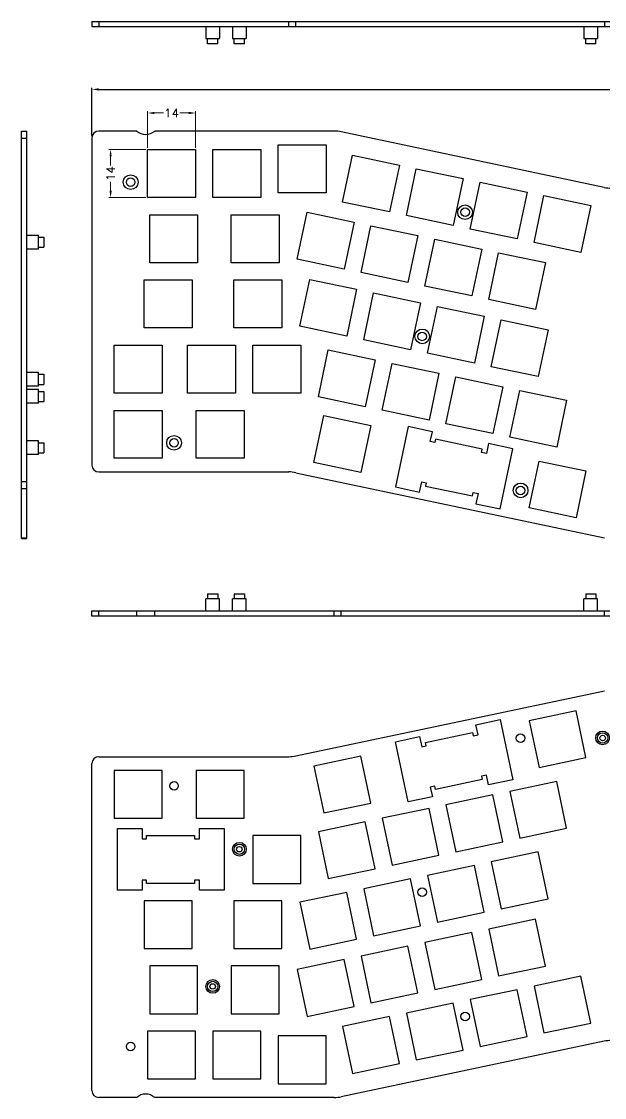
# Model space of a CAD drawing. Header units: millimetres. Extents: x 1368 to 3968, y 1434 to 1891.
# Drawn here: x 2317.4 to 2487.7, y 1559 to 1873.5 of the extents above; entities that cross this region are included whole.
import ezdxf

# ---------------------------------------------------------------- set-up
doc = ezdxf.new("R2010")
doc.units = ezdxf.units.MM
doc.header["$LTSCALE"] = 30.734
doc.header["$PDMODE"] = 3
doc.header["$PDSIZE"] = 8
doc.layers.get('0').update_dxf_attribs({"linetype": 'CONTINUOUS'})
doc.layers.get('Defpoints').update_dxf_attribs({"linetype": 'CONTINUOUS'})
doc.layers.add('dim', color=82, linetype='CONTINUOUS', lineweight=9)
doc.styles.add('ROMANC', font='romanc.shx', dxfattribs={"bigfont": 'gbcbig.shx'})
doc.styles.get("Standard").update_dxf_attribs({"font": 'txt', "width": 0.85})
doc.dimstyles.get("Standard").update_dxf_attribs({"dimtxt": 3.5, "dimasz": 3.5, "dimexe": 1.5, "dimexo": 1, "dimtad": 1, "dimtxsty": 'Standard', "dimcen": 0.09, "dimadec": 0, "dimazin": 0, "dimtol": 1, "dimtp": 0.01, "dimtm": 0.01, "dimtfac": 1, "dimtofl": 0, "dimtmove": 0, "dimatfit": 3, "dimfxl": 1, "dimtolj": 1, "dimarcsym": 0})
doc.dimstyles.new('YanXiu', dxfattribs={"dimtxt": 2.5, "dimasz": 2.2, "dimexe": 0.66, "dimexo": 0.66, "dimgap": 0.66, "dimtad": 0, "dimdsep": 46, "dimtxsty": 'ROMANC', "dimcen": 0, "dimclrd": 256, "dimclre": 131, "dimclrt": 42, "dimazin": 2, "dimtfac": 1, "dimtofl": 0, "dimtmove": 0, "dimatfit": 3, "dimfxl": 1, "dimlwd": 5, "dimlwe": 5, "dimarcsym": 0})

# ---------------------------------------------------------------- blocks, each defined once
blk = doc.blocks.new('*D2')
at = {"layer": 'Defpoints', "color": 0}
for p in [(2338.01, 1853.66), (2338.01, 1839.46), (2683.45, 1839.45)]:
    blk.add_point(p, dxfattribs=at)
at = {"layer": 'dim', "color": 0, "lineweight": -2}
for p, q in [((2338.01, 1839.96), (2338.01, 1854.16)), ((2340.01, 1853.66), (2496.77, 1853.66)), ((2681.45, 1853.66), (2524.69, 1853.66)), ((2683.45, 1839.95), (2683.45, 1854.16))]:
    blk.add_line(p, q, dxfattribs=at)
at = {"layer": 'dim', "color": 0}
for points in [[(2340.01, 1853.99), (2340.01, 1853.32), (2338.01, 1853.66)], [(2681.45, 1853.99), (2681.45, 1853.32), (2683.45, 1853.66)]]:
    blk.add_solid(points, dxfattribs=at)
at = {"layer": 'dim', "color": 0, "insert": (2510.73, 1853.66), "char_height": 2.5, "attachment_point": 5}
blk.add_mtext('\\A1;345,4398±0,0100', dxfattribs=at)
blk = doc.blocks.new('*D24')
at = {"layer": 'Defpoints', "color": 0}
for p in [(2368.27, 1846.76), (2354.27, 1836.05), (2368.27, 1836.05)]:
    blk.add_point(p, dxfattribs=at)
at = {"layer": 'dim', "color": 131, "lineweight": 5}
for p, q in [((2354.27, 1836.55), (2354.27, 1847.26)), ((2368.27, 1836.55), (2368.27, 1847.26))]:
    blk.add_line(p, q, dxfattribs=at)
at = {"layer": 'dim', "lineweight": 5}
for p, q in [((2356.27, 1846.76), (2358.86, 1846.76)), ((2366.27, 1846.76), (2363.67, 1846.76))]:
    blk.add_line(p, q, dxfattribs=at)
at = {"layer": 'dim'}
for points in [[(2356.27, 1847.09), (2356.27, 1846.43), (2354.27, 1846.76)], [(2366.27, 1847.09), (2366.27, 1846.43), (2368.27, 1846.76)]]:
    blk.add_solid(points, dxfattribs=at)
at = {"layer": 'dim', "color": 42, "insert": (2361.27, 1846.76), "char_height": 2.5, "attachment_point": 5, "style": 'ROMANC'}
blk.add_mtext('14', dxfattribs=at)
blk = doc.blocks.new('*D25')
at = {"layer": 'Defpoints', "color": 0}
for p in [(2354.27, 1836.05), (2343.47, 1822.05), (2354.27, 1822.05)]:
    blk.add_point(p, dxfattribs=at)
at = {"layer": 'dim', "color": 131, "lineweight": 5}
for p, q in [((2353.77, 1836.05), (2342.97, 1836.05)), ((2353.77, 1822.05), (2342.97, 1822.05))]:
    blk.add_line(p, q, dxfattribs=at)
at = {"layer": 'dim', "lineweight": 5}
for p, q in [((2343.47, 1834.05), (2343.47, 1831.46)), ((2343.47, 1824.05), (2343.47, 1826.65))]:
    blk.add_line(p, q, dxfattribs=at)
at = {"layer": 'dim'}
for points in [[(2343.13, 1834.05), (2343.8, 1834.05), (2343.47, 1836.05)], [(2343.13, 1824.05), (2343.8, 1824.05), (2343.47, 1822.05)]]:
    blk.add_solid(points, dxfattribs=at)
at = {"layer": 'dim', "color": 42, "insert": (2343.47, 1829.05), "char_height": 2.5, "attachment_point": 5, "rotation": 90, "style": 'ROMANC'}
blk.add_mtext('14', dxfattribs=at)

msp = doc.modelspace()

# ---------------------------------------------------------------- linework, layer by layer
at = {"color": 7, "linetype": 'Continuous'}
for p, q in [((2338.01274, 1873.49779), (2338.01274, 1871.99779)), ((2338.01274, 1873.49779), (2683.4525, 1873.49779)), ((2338.01274, 1871.99779), (2683.4525, 1871.99779)), ((2340.01274, 1873.49779), (2340.01274, 1871.99779)), ((2371.26774, 1871.99779), (2371.26774, 1868.49779)), ((2375.26774, 1871.99779), (2375.26774, 1868.49779)), ((2379.07049, 1871.99779), (2379.07049, 1868.49779)), ((2383.07049, 1871.99779), (2383.07049, 1868.49779)), ((2395.49439, 1871.99779), (2395.49439, 1873.49779)), ((2397.56156, 1871.99779), (2397.56156, 1873.49779)), ((2481.70762, 1871.99779), (2481.70762, 1868.49779)), ((2485.70762, 1871.99779), (2485.70762, 1868.49779)), ((2487.6934, 1873.49779), (2487.6934, 1871.99779)), ((2371.26774, 1868.49779), (2375.26774, 1868.49779)), ((2371.76774, 1866.99779), (2371.76774, 1868.49779)), ((2374.76774, 1866.99779), (2374.76774, 1868.49779)), ((2379.07049, 1868.49779), (2383.07049, 1868.49779)), ((2379.57049, 1866.99779), (2379.57049, 1868.49779)), ((2382.57049, 1866.99779), (2382.57049, 1868.49779)), ((2481.70762, 1868.49779), (2485.70762, 1868.49779)), ((2482.20762, 1866.99779), (2482.20762, 1868.49779)), ((2485.20762, 1866.99779), (2485.20762, 1868.49779)), ((2374.76774, 1866.99779), (2371.76774, 1866.99779)), ((2382.57049, 1866.99779), (2379.57049, 1866.99779)), ((2485.20762, 1866.99779), (2482.20762, 1866.99779)), ((2317.44602, 1722.37717), (2317.44602, 1841.45212)), ((2317.44602, 1841.45212), (2318.94602, 1841.45212)), ((2318.94602, 1722.37717), (2318.94602, 1841.45212)), ((2351.07659, 1841.46212), (2340.01274, 1841.46212)), ((2408.75647, 1841.46212), (2356.33865, 1841.46212)), ((2487.62136, 1825.0203), (2410.82363, 1841.24613)), ((2317.44602, 1839.45212), (2318.94602, 1839.45212)), ((2338.01274, 1839.46212), (2338.01274, 1743.85212)), ((2392.36774, 1823.46212), (2392.36774, 1837.46212)), ((2392.36774, 1837.46212), (2406.36774, 1837.46212)), ((2406.36774, 1837.46212), (2406.36774, 1823.46212)), ((2354.26774, 1822.05212), (2354.26774, 1836.05212)), ((2354.26774, 1836.05212), (2368.26774, 1836.05212)), ((2368.26774, 1836.05212), (2368.26774, 1822.05212)), ((2373.31774, 1822.05212), (2373.31774, 1836.05212)), ((2373.31774, 1836.05212), (2387.31774, 1836.05212)), ((2387.31774, 1836.05212), (2387.31774, 1822.05212)), ((2411.20424, 1820.72419), (2414.09827, 1834.42181)), ((2414.09827, 1834.42181), (2427.79588, 1831.52777)), ((2427.79588, 1831.52777), (2424.90185, 1817.83016)), ((2429.84278, 1816.78624), (2432.73681, 1830.48386)), ((2432.73681, 1830.48386), (2446.43442, 1827.58982)), ((2446.43442, 1827.58982), (2443.54039, 1813.89221)), ((2448.48131, 1812.84829), (2451.37535, 1826.54591)), ((2451.37535, 1826.54591), (2465.07296, 1823.65188)), ((2368.26774, 1822.05212), (2354.26774, 1822.05212)), ((2387.31774, 1822.05212), (2373.31774, 1822.05212)), ((2406.36774, 1823.46212), (2392.36774, 1823.46212)), ((2465.07296, 1823.65188), (2462.17893, 1809.95426)), ((2467.11985, 1808.91034), (2470.01388, 1822.60796)), ((2470.01388, 1822.60796), (2483.71149, 1819.71393)), ((2397.97148, 1804.04945), (2400.86551, 1817.74706)), ((2400.86551, 1817.74706), (2414.56313, 1814.85303)), ((2424.90185, 1817.83016), (2411.20424, 1820.72419)), ((2483.71149, 1819.71393), (2480.81746, 1806.01631)), ((2354.86774, 1803.00212), (2354.86774, 1817.00212)), ((2354.86774, 1817.00212), (2368.86774, 1817.00212)), ((2368.86774, 1817.00212), (2368.86774, 1803.00212)), ((2378.66774, 1803.00212), (2378.66774, 1817.00212)), ((2378.66774, 1817.00212), (2392.66774, 1817.00212)), ((2392.66774, 1817.00212), (2392.66774, 1803.00212)), ((2414.56313, 1814.85303), (2411.6691, 1801.15542)), ((2443.54039, 1813.89221), (2429.84278, 1816.78624)), ((2416.61002, 1800.11151), (2419.50405, 1813.80913)), ((2419.50405, 1813.80913), (2433.20167, 1810.91509)), ((2462.17893, 1809.95426), (2448.48131, 1812.84829)), ((2322.44602, 1811.00212), (2318.94602, 1811.00212)), ((2322.44602, 1807.00281), (2322.44602, 1811.00143)), ((2322.44602, 1810.50212), (2323.94602, 1810.50212)), ((2323.94602, 1810.50212), (2323.94602, 1807.50212)), ((2433.20167, 1810.91509), (2430.30764, 1797.21748)), ((2435.24856, 1796.17356), (2438.14259, 1809.87118)), ((2438.14259, 1809.87118), (2451.8402, 1806.97714)), ((2480.81746, 1806.01631), (2467.11985, 1808.91034)), ((2322.44602, 1807.00212), (2318.94602, 1807.00212)), ((2322.44602, 1807.50212), (2323.94602, 1807.50212)), ((2451.8402, 1806.97714), (2448.94617, 1793.27953)), ((2453.8871, 1792.23561), (2456.78113, 1805.93323)), ((2456.78113, 1805.93323), (2470.47874, 1803.0392)), ((2368.86774, 1803.00212), (2354.86774, 1803.00212)), ((2392.66774, 1803.00212), (2378.66774, 1803.00212)), ((2411.6691, 1801.15542), (2397.97148, 1804.04945)), ((2470.47874, 1803.0392), (2467.58471, 1789.34158)), ((2430.30764, 1797.21748), (2416.61002, 1800.11151)), ((2353.26774, 1783.95212), (2353.26774, 1797.95212)), ((2353.26774, 1797.95212), (2367.26774, 1797.95212)), ((2367.26774, 1797.95212), (2367.26774, 1783.95212)), ((2379.43774, 1783.95212), (2379.43774, 1797.95212)), ((2379.43774, 1797.95212), (2393.43774, 1797.95212)), ((2393.43774, 1797.95212), (2393.43774, 1783.95212)), ((2398.72986, 1784.41869), (2401.62389, 1798.1163)), ((2401.62389, 1798.1163), (2415.3215, 1795.22227)), ((2448.94617, 1793.27953), (2435.24856, 1796.17356)), ((2415.3215, 1795.22227), (2412.42747, 1781.52466)), ((2417.3684, 1780.48074), (2420.26243, 1794.17835)), ((2420.26243, 1794.17835), (2433.96004, 1791.28432)), ((2433.96004, 1791.28432), (2431.06601, 1777.58671)), ((2436.00694, 1776.54279), (2438.90097, 1790.2404)), ((2438.90097, 1790.2404), (2452.59858, 1787.34637)), ((2467.58471, 1789.34158), (2453.8871, 1792.23561)), ((2452.59858, 1787.34637), (2449.70455, 1773.64876)), ((2454.64547, 1772.60484), (2457.53951, 1786.30245)), ((2457.53951, 1786.30245), (2471.23712, 1783.40842)), ((2367.26774, 1783.95212), (2353.26774, 1783.95212)), ((2393.43774, 1783.95212), (2379.43774, 1783.95212)), ((2412.42747, 1781.52466), (2398.72986, 1784.41869)), ((2471.23712, 1783.40842), (2468.34309, 1769.71081)), ((2431.06601, 1777.58671), (2417.3684, 1780.48074)), ((2384.96773, 1764.90212), (2384.96773, 1778.90212)), ((2384.96773, 1778.90212), (2398.96773, 1778.90212)), ((2398.96773, 1778.90212), (2398.96773, 1764.90212)), ((2404.13562, 1763.80601), (2407.02965, 1777.50362)), ((2407.02965, 1777.50362), (2420.72726, 1774.60959)), ((2420.72726, 1774.60959), (2417.83323, 1760.91198)), ((2449.70455, 1773.64876), (2436.00694, 1776.54279)), ((2322.44602, 1770.90212), (2318.94602, 1770.90212)), ((2322.44602, 1766.90281), (2322.44602, 1770.90143)), ((2422.77416, 1759.86806), (2425.66819, 1773.56567)), ((2425.66819, 1773.56567), (2439.3658, 1770.67164)), ((2439.3658, 1770.67164), (2436.47177, 1756.97403)), ((2468.34309, 1769.71081), (2454.64547, 1772.60484)), ((2322.44602, 1770.40212), (2323.94602, 1770.40212)), ((2322.44602, 1767.40212), (2323.94602, 1767.40212)), ((2323.94602, 1770.40212), (2323.94602, 1767.40212)), ((2441.41269, 1755.93011), (2444.30672, 1769.62772)), ((2444.30672, 1769.62772), (2458.00434, 1766.73369)), ((2322.44602, 1766.90212), (2318.94602, 1766.90212)), ((2322.44602, 1765.90212), (2318.94602, 1765.90212)), ((2322.44602, 1761.90281), (2322.44602, 1765.90143)), ((2322.44602, 1765.40212), (2323.94602, 1765.40212)), ((2323.94602, 1765.40212), (2323.94602, 1762.40212)), ((2398.96773, 1764.90212), (2384.96773, 1764.90212)), ((2458.00434, 1766.73369), (2455.11031, 1753.03608)), ((2460.05123, 1751.99216), (2462.94526, 1765.68978)), ((2462.94526, 1765.68978), (2476.64287, 1762.79574)), ((2322.44602, 1761.90212), (2318.94602, 1761.90212)), ((2322.44602, 1762.40212), (2323.94602, 1762.40212)), ((2417.83323, 1760.91198), (2404.13562, 1763.80601)), ((2476.64287, 1762.79574), (2473.74884, 1749.09813)), ((2344.48774, 1745.85212), (2344.48774, 1759.85212)), ((2344.48774, 1759.85212), (2358.48774, 1759.85212)), ((2358.48774, 1759.85212), (2358.48774, 1745.85212)), ((2368.43774, 1745.85212), (2368.43774, 1759.85212)), ((2368.43774, 1759.85212), (2382.43774, 1759.85212)), ((2382.43774, 1759.85212), (2382.43774, 1745.85212)), ((2402.83751, 1744.60981), (2405.73154, 1758.30742)), ((2405.73154, 1758.30742), (2419.42915, 1755.41339)), ((2436.47177, 1756.97403), (2422.77416, 1759.86806)), ((2419.42915, 1755.41339), (2416.53512, 1741.71577)), ((2430.38358, 1755.08313), (2426.66268, 1737.47191)), ((2437.42807, 1753.59477), (2430.38358, 1755.08313)), ((2455.11031, 1753.03608), (2441.41269, 1755.93011)), ((2436.82003, 1750.71689), (2437.42807, 1753.59477)), ((2473.74884, 1749.09813), (2460.05123, 1751.99216)), ((2322.44602, 1750.90212), (2318.94602, 1750.90212)), ((2322.44602, 1746.90281), (2322.44602, 1750.90143)), ((2322.44602, 1750.40212), (2323.94602, 1750.40212)), ((2323.94602, 1750.40212), (2323.94602, 1747.40212)), ((2438.11362, 1750.44358), (2436.82003, 1750.71689)), ((2438.32033, 1751.42198), (2438.11362, 1750.44358)), ((2452.01795, 1748.52795), (2438.32033, 1751.42198)), ((2451.81123, 1747.54955), (2452.01795, 1748.52795)), ((2453.8652, 1750.12193), (2453.25716, 1747.24405)), ((2460.90969, 1748.63357), (2453.8652, 1750.12193)), ((2457.18879, 1731.02236), (2460.90969, 1748.63357)), ((2322.44602, 1746.90212), (2318.94602, 1746.90212)), ((2322.44602, 1747.40212), (2323.94602, 1747.40212)), ((2358.48774, 1745.85212), (2344.48774, 1745.85212)), ((2382.43774, 1745.85212), (2368.43774, 1745.85212)), ((2453.25716, 1747.24405), (2451.81123, 1747.54955)), ((2416.53512, 1741.71577), (2402.83751, 1744.60981)), ((2465.69324, 1731.32957), (2468.58727, 1745.02718)), ((2468.58727, 1745.02718), (2482.28489, 1742.13315)), ((2340.01274, 1741.85212), (2395.49439, 1741.85212)), ((2397.56156, 1741.63613), (2487.6934, 1722.59308)), ((2482.28489, 1742.13315), (2479.39086, 1728.43554)), ((2317.44602, 1739.03212), (2318.94602, 1739.03212)), ((2317.44602, 1737.03212), (2318.94602, 1737.03212)), ((2426.66268, 1737.47191), (2433.70717, 1735.98355)), ((2433.70717, 1735.98355), (2434.33943, 1738.97608)), ((2434.33943, 1738.97608), (2435.63302, 1738.70277)), ((2435.63302, 1738.70277), (2435.4263, 1737.72437)), ((2435.4263, 1737.72437), (2449.12392, 1734.83034)), ((2449.12392, 1734.83034), (2449.33063, 1735.80874)), ((2449.33063, 1735.80874), (2450.77656, 1735.50324)), ((2450.77656, 1735.50324), (2450.1443, 1732.51072)), ((2450.1443, 1732.51072), (2457.18879, 1731.02236)), ((2479.39086, 1728.43554), (2465.69324, 1731.32957)), ((2317.44602, 1722.59599), (2318.94602, 1722.59599)), ((2317.44602, 1722.37708), (2318.94602, 1722.37708)), ((2371.26774, 1701.21871), (2371.26774, 1704.71871)), ((2375.26774, 1704.71871), (2371.26774, 1704.71871)), ((2371.76774, 1706.21871), (2371.76774, 1704.71871)), ((2371.76774, 1706.21871), (2374.76774, 1706.21871)), ((2374.76774, 1706.21871), (2374.76774, 1704.71871)), ((2375.26774, 1701.21871), (2375.26774, 1704.71871)), ((2379.07049, 1701.21871), (2379.07049, 1704.71871)), ((2383.07049, 1704.71871), (2379.07049, 1704.71871)), ((2379.57049, 1706.21871), (2379.57049, 1704.71871)), ((2379.57049, 1706.21871), (2382.57049, 1706.21871)), ((2382.57049, 1706.21871), (2382.57049, 1704.71871)), ((2383.07049, 1701.21871), (2383.07049, 1704.71871)), ((2481.70762, 1701.21871), (2481.70762, 1704.71871)), ((2485.70762, 1704.71871), (2481.70762, 1704.71871)), ((2482.20762, 1706.21871), (2482.20762, 1704.71871)), ((2482.20762, 1706.21871), (2485.20762, 1706.21871)), ((2485.20762, 1706.21871), (2485.20762, 1704.71871)), ((2485.70762, 1701.21871), (2485.70762, 1704.71871)), ((2338.01274, 1699.71871), (2338.01274, 1701.21871)), ((2338.01274, 1701.21871), (2683.4525, 1701.21871)), ((2683.4525, 1699.71871), (2338.01274, 1699.71871)), ((2340.01274, 1699.71871), (2340.01274, 1701.21871)), ((2351.07659, 1699.71871), (2351.07659, 1701.21871)), ((2356.33865, 1699.71871), (2356.33865, 1701.21871)), ((2408.75647, 1699.71871), (2408.75647, 1701.21871)), ((2410.82363, 1699.71871), (2410.82363, 1701.21871)), ((2487.62136, 1701.21871), (2487.62136, 1699.71871)), ((2397.56156, 1658.84277), (2487.6934, 1677.88583)), ((2479.39086, 1672.04336), (2465.69324, 1669.14933)), ((2482.28489, 1658.34575), (2479.39086, 1672.04336)), ((2450.1443, 1667.96819), (2457.18879, 1669.45655)), ((2450.77656, 1664.97566), (2450.1443, 1667.96819)), ((2457.18879, 1669.45655), (2460.90969, 1651.84533)), ((2465.69324, 1669.14933), (2468.58727, 1655.45172)), ((2426.66268, 1663.00699), (2433.70717, 1664.49535)), ((2433.70717, 1664.49535), (2434.33943, 1661.50282)), ((2435.4263, 1662.75453), (2449.12392, 1665.64856)), ((2449.12392, 1665.64856), (2449.33063, 1664.67016)), ((2449.33063, 1664.67016), (2450.77656, 1664.97566)), ((2430.38358, 1645.39578), (2426.66268, 1663.00699)), ((2434.33943, 1661.50282), (2435.63302, 1661.77613)), ((2435.63302, 1661.77613), (2435.4263, 1662.75453)), ((2340.01274, 1658.62678), (2395.49439, 1658.62678)), ((2416.53512, 1658.76313), (2402.83751, 1655.8691)), ((2419.42915, 1645.06552), (2416.53512, 1658.76313)), ((2468.58727, 1655.45172), (2482.28489, 1658.34575)), ((2338.01274, 1561.01678), (2338.01274, 1656.62678)), ((2344.48774, 1654.62678), (2344.48774, 1640.62678)), ((2358.48774, 1654.62678), (2344.48774, 1654.62678)), ((2358.48774, 1640.62678), (2358.48774, 1654.62678)), ((2368.43774, 1654.62678), (2368.43774, 1640.62678)), ((2382.43774, 1654.62678), (2368.43774, 1654.62678)), ((2382.43774, 1640.62678), (2382.43774, 1654.62678)), ((2402.83751, 1655.8691), (2405.73154, 1642.17148)), ((2452.01795, 1651.95095), (2438.32033, 1649.05692)), ((2453.25716, 1653.23485), (2451.81123, 1652.92935)), ((2451.81123, 1652.92935), (2452.01795, 1651.95095)), ((2453.8652, 1650.35697), (2453.25716, 1653.23485)), ((2460.90969, 1651.84533), (2453.8652, 1650.35697)), ((2473.74884, 1651.38077), (2460.05123, 1648.48674)), ((2476.64287, 1637.68316), (2473.74884, 1651.38077)), ((2438.11362, 1650.03532), (2436.82003, 1649.76201)), ((2436.82003, 1649.76201), (2437.42807, 1646.88413)), ((2438.32033, 1649.05692), (2438.11362, 1650.03532)), ((2460.05123, 1648.48674), (2462.94526, 1634.78913)), ((2405.73154, 1642.17148), (2419.42915, 1645.06552)), ((2437.42807, 1646.88413), (2430.38358, 1645.39578)), ((2455.11031, 1647.44282), (2441.41269, 1644.54879)), ((2458.00434, 1633.74521), (2455.11031, 1647.44282)), ((2436.47177, 1643.50487), (2422.77416, 1640.61084)), ((2439.3658, 1629.80726), (2436.47177, 1643.50487)), ((2441.41269, 1644.54879), (2444.30672, 1630.85118)), ((2344.48774, 1640.62678), (2358.48774, 1640.62678)), ((2368.43774, 1640.62678), (2382.43774, 1640.62678)), ((2417.83323, 1639.56692), (2404.13562, 1636.67289)), ((2420.72726, 1625.86931), (2417.83323, 1639.56692)), ((2422.77416, 1640.61084), (2425.66819, 1626.91323)), ((2345.4656, 1619.63538), (2345.4656, 1637.63538)), ((2345.4656, 1637.63538), (2352.6656, 1637.63538)), ((2352.6656, 1637.63538), (2352.6656, 1634.57678)), ((2353.98774, 1634.57678), (2353.98774, 1635.57678)), ((2353.98774, 1635.57678), (2367.98774, 1635.57678)), ((2367.98774, 1635.57678), (2367.98774, 1634.57678)), ((2369.4656, 1634.57678), (2369.4656, 1637.63538)), ((2369.4656, 1637.63538), (2376.6656, 1637.63538)), ((2376.6656, 1637.63538), (2376.6656, 1619.63538)), ((2384.96773, 1635.57679), (2384.96773, 1621.57679)), ((2398.96773, 1635.57679), (2384.96773, 1635.57679)), ((2398.96773, 1621.57679), (2398.96773, 1635.57679)), ((2404.13562, 1636.67289), (2407.02965, 1622.97528)), ((2462.94526, 1634.78913), (2476.64287, 1637.68316)), ((2352.6656, 1634.57678), (2353.98774, 1634.57678)), ((2367.98774, 1634.57678), (2369.4656, 1634.57678)), ((2444.30672, 1630.85118), (2458.00434, 1633.74521)), ((2425.66819, 1626.91323), (2439.3658, 1629.80726)), ((2468.34309, 1630.7681), (2454.64547, 1627.87407)), ((2471.23712, 1617.07048), (2468.34309, 1630.7681)), ((2407.02965, 1622.97528), (2420.72726, 1625.86931)), ((2449.70455, 1626.83015), (2436.00694, 1623.93612)), ((2452.59858, 1613.13253), (2449.70455, 1626.83015)), ((2454.64547, 1627.87407), (2457.53951, 1614.17645)), ((2431.06601, 1622.8922), (2417.3684, 1619.99817)), ((2433.96004, 1609.19459), (2431.06601, 1622.8922)), ((2436.00694, 1623.93612), (2438.90097, 1610.2385)), ((2352.6656, 1619.63538), (2345.4656, 1619.63538)), ((2352.6656, 1622.57678), (2352.6656, 1619.63538)), ((2353.98774, 1622.57678), (2352.6656, 1622.57678)), ((2353.98774, 1621.57678), (2353.98774, 1622.57678)), ((2367.98774, 1621.57678), (2353.98774, 1621.57678)), ((2367.98774, 1622.57678), (2367.98774, 1621.57678)), ((2369.4656, 1622.57678), (2367.98774, 1622.57678)), ((2369.4656, 1619.63538), (2369.4656, 1622.57678)), ((2376.6656, 1619.63538), (2369.4656, 1619.63538)), ((2384.96773, 1621.57679), (2398.96773, 1621.57679)), ((2417.3684, 1619.99817), (2420.26243, 1606.30055)), ((2353.26774, 1616.52679), (2353.26774, 1602.52679)), ((2367.26774, 1616.52679), (2353.26774, 1616.52679)), ((2367.26774, 1602.52679), (2367.26774, 1616.52679)), ((2379.43774, 1616.52679), (2379.43774, 1602.52679)), ((2393.43774, 1616.52679), (2379.43774, 1616.52679)), ((2393.43774, 1602.52679), (2393.43774, 1616.52679)), ((2412.42747, 1618.95425), (2398.72986, 1616.06022)), ((2415.3215, 1605.25663), (2412.42747, 1618.95425)), ((2457.53951, 1614.17645), (2471.23712, 1617.07048)), ((2398.72986, 1616.06022), (2401.62389, 1602.3626)), ((2438.90097, 1610.2385), (2452.59858, 1613.13253)), ((2467.58471, 1611.13732), (2453.8871, 1608.24329)), ((2470.47874, 1597.43971), (2467.58471, 1611.13732)), ((2420.26243, 1606.30055), (2433.96004, 1609.19459)), ((2448.94617, 1607.19937), (2435.24856, 1604.30534)), ((2451.8402, 1593.50176), (2448.94617, 1607.19937)), ((2453.8871, 1608.24329), (2456.78113, 1594.54568)), ((2401.62389, 1602.3626), (2415.3215, 1605.25663)), ((2435.24856, 1604.30534), (2438.14259, 1590.60773)), ((2353.26774, 1602.52679), (2367.26774, 1602.52679)), ((2379.43774, 1602.52679), (2393.43774, 1602.52679)), ((2430.30764, 1603.26142), (2416.61002, 1600.36739)), ((2433.20167, 1589.56381), (2430.30764, 1603.26142)), ((2411.6691, 1599.32348), (2397.97148, 1596.42945)), ((2414.56313, 1585.62587), (2411.6691, 1599.32348)), ((2416.61002, 1600.36739), (2419.50405, 1586.66978)), ((2354.86774, 1597.47678), (2354.86774, 1583.47678)), ((2368.86774, 1597.47678), (2354.86774, 1597.47678)), ((2368.86774, 1583.47678), (2368.86774, 1597.47678)), ((2378.66774, 1597.47679), (2378.66774, 1583.47679)), ((2392.66774, 1597.47679), (2378.66774, 1597.47679)), ((2392.66774, 1583.47679), (2392.66774, 1597.47679)), ((2397.97148, 1596.42945), (2400.86551, 1582.73184)), ((2456.78113, 1594.54568), (2470.47874, 1597.43971)), ((2480.81746, 1594.46259), (2467.11985, 1591.56856)), ((2483.71149, 1580.76498), (2480.81746, 1594.46259)), ((2438.14259, 1590.60773), (2451.8402, 1593.50176)), ((2467.11985, 1591.56856), (2470.01388, 1577.87095)), ((2419.50405, 1586.66978), (2433.20167, 1589.56381)), ((2462.17893, 1590.52464), (2448.48131, 1587.63061)), ((2465.07296, 1576.82703), (2462.17893, 1590.52464)), ((2400.86551, 1582.73184), (2414.56313, 1585.62587)), ((2443.54039, 1586.58669), (2429.84278, 1583.69266)), ((2446.43442, 1572.88908), (2443.54039, 1586.58669)), ((2448.48131, 1587.63061), (2451.37535, 1573.933)), ((2354.86774, 1583.47678), (2368.86774, 1583.47678)), ((2378.66774, 1583.47679), (2392.66774, 1583.47679)), ((2424.90185, 1582.64874), (2411.20424, 1579.75471)), ((2427.79588, 1568.95113), (2424.90185, 1582.64874)), ((2429.84278, 1583.69266), (2432.73681, 1569.99505)), ((2411.20424, 1579.75471), (2414.09827, 1566.0571)), ((2470.01388, 1577.87095), (2483.71149, 1580.76498)), ((2354.26774, 1578.42678), (2354.26774, 1564.42678)), ((2368.26774, 1578.42678), (2354.26774, 1578.42678)), ((2368.26774, 1564.42678), (2368.26774, 1578.42678)), ((2373.31774, 1578.42678), (2373.31774, 1564.42678)), ((2387.31774, 1578.42678), (2373.31774, 1578.42678)), ((2387.31774, 1564.42678), (2387.31774, 1578.42678)), ((2392.36774, 1577.01678), (2392.36774, 1563.01678)), ((2406.36774, 1577.01678), (2392.36774, 1577.01678)), ((2406.36774, 1563.01678), (2406.36774, 1577.01678)), ((2451.37535, 1573.933), (2465.07296, 1576.82703)), ((2487.62136, 1575.4586), (2410.82363, 1559.23278)), ((2432.73681, 1569.99505), (2446.43442, 1572.88908)), ((2414.09827, 1566.0571), (2427.79588, 1568.95113)), ((2354.26774, 1564.42678), (2368.26774, 1564.42678)), ((2373.31774, 1564.42678), (2387.31774, 1564.42678)), ((2392.36774, 1563.01678), (2406.36774, 1563.01678)), ((2351.07659, 1559.01678), (2340.01274, 1559.01678)), ((2408.75647, 1559.01678), (2356.33865, 1559.01678))]:
    msp.add_line(p, q, dxfattribs=at)
at = {"color": 4, "linetype": 'Continuous'}
for p, q in [((2344.48774, 1764.90212), (2344.48774, 1778.90212)), ((2344.48774, 1778.90212), (2358.48774, 1778.90212)), ((2358.48774, 1778.90212), (2358.48774, 1764.90212)), ((2365.91773, 1764.90212), (2365.91773, 1778.90212)), ((2365.91773, 1778.90212), (2379.91773, 1778.90212)), ((2379.91773, 1778.90212), (2379.91773, 1764.90212)), ((2358.48774, 1764.90212), (2344.48774, 1764.90212)), ((2379.91773, 1764.90212), (2365.91773, 1764.90212))]:
    msp.add_line(p, q, dxfattribs=at)
at = {"color": 7, "linetype": 'Continuous'}
for centre, radius in [((2349.31774, 1826.55212), 2.15), ((2349.31774, 1826.55212), 1.25), ((2446.99, 1817.76272), 2.15), ((2446.99, 1817.76272), 1.25), ((2434.4667, 1781.46755), 2.15), ((2434.4667, 1781.46755), 1.25), ((2361.98774, 1750.35212), 2.15), ((2361.98774, 1750.35212), 1.25), ((2463.19906, 1736.45588), 2.15), ((2463.19906, 1736.45588), 1.25), ((2463.19906, 1664.02302), 1.25), ((2361.98774, 1650.12678), 1.25), ((2381.07049, 1631.57679), 2), ((2381.07049, 1631.57679), 1.5), ((2381.07049, 1631.57679), 0.8), ((2434.4667, 1619.01135), 1.25), ((2373.26774, 1591.47678), 2), ((2373.26774, 1591.47678), 1.5), ((2373.26774, 1591.47678), 0.8), ((2446.99, 1582.71618), 1.25), ((2349.31774, 1573.92678), 1.25)]:
    msp.add_circle(centre, radius, dxfattribs=at)
at = {"color": 1, "linetype": 'Continuous'}
for radius in [2, 1.5, 0.8]:
    msp.add_circle((2487.15391, 1664.10105), radius, dxfattribs=at)
at = {"color": 7, "linetype": 'Continuous'}
for centre, radius, start, end in [((2340.01274, 1839.46212), 2, 90, 180), ((2353.70762, 1844.47504), 4, 228.8709223, 311.1290777), ((2408.75647, 1831.46212), 10, 78.07, 90), ((2489.68853, 1834.80431), 10, 258.07, 282.0105906), ((2340.01274, 1743.85212), 2, 180, 270), ((2395.49439, 1731.85212), 10, 78.07, 90), ((2340.01274, 1656.62678), 2, 90, 180), ((2395.49439, 1668.62678), 10, 270, 281.93), ((2489.68853, 1565.67459), 10, 77.9894094, 101.93), ((2340.01274, 1561.01678), 2, 180, 270), ((2353.70762, 1556.00387), 4, 48.8709223, 131.1290777), ((2408.75647, 1569.01678), 10, 270, 281.93)]:
    msp.add_arc(centre, radius, start, end, dxfattribs=at)

# ---------------------------------------------------------------- dimensions: what is measured, and where the dimension line sits
at = {"layer": 'dim'}
for base, p1, p2, dimstyle, override, picture, middle in [((2338.01274, 1853.65775), (2683.4525, 1839.45212), (2338.01274, 1839.46212), 'Standard', {"dimtxt": 2.5, "dimasz": 2, "dimexe": 0.49975, "dimexo": 0.49975, "dimgap": 0.49975, "dimtad": 0, "dimtih": 1, "dimtoh": 1, "dimdec": 4, "dimzin": 0, "dimcen": 5.0292, "dimtdec": 4, "dimtzin": 0}, '*D2', (2510.73262, 1853.65775)), ((2368.26774, 1846.76079), (2354.26774, 1836.05212), (2368.26774, 1836.05212), 'YanXiu', {"dimasz": 2, "dimexe": 0.49975, "dimexo": 0.49975, "dimgap": 0.49975}, '*D24', (2361.26774, 1846.76079))]:
    dim = msp.add_linear_dim(base=base, p1=p1, p2=p2, dimstyle=dimstyle, override=override, dxfattribs=at)
    dim.commit()
    dim.dimension.update_dxf_attribs({"geometry": picture, "text_midpoint": middle})
dim = msp.add_linear_dim(base=(2343.4662, 1822.05212), p1=(2354.26774, 1836.05212), p2=(2354.26774, 1822.05212), angle=90, dimstyle='YanXiu', override={"dimasz": 2, "dimexe": 0.49975, "dimexo": 0.49975, "dimgap": 0.49975}, dxfattribs=at)
dim.commit()
dim.dimension.update_dxf_attribs({"geometry": '*D25', "text_midpoint": (2343.4662, 1829.05212)})

doc.saveas('drawing.dxf')
